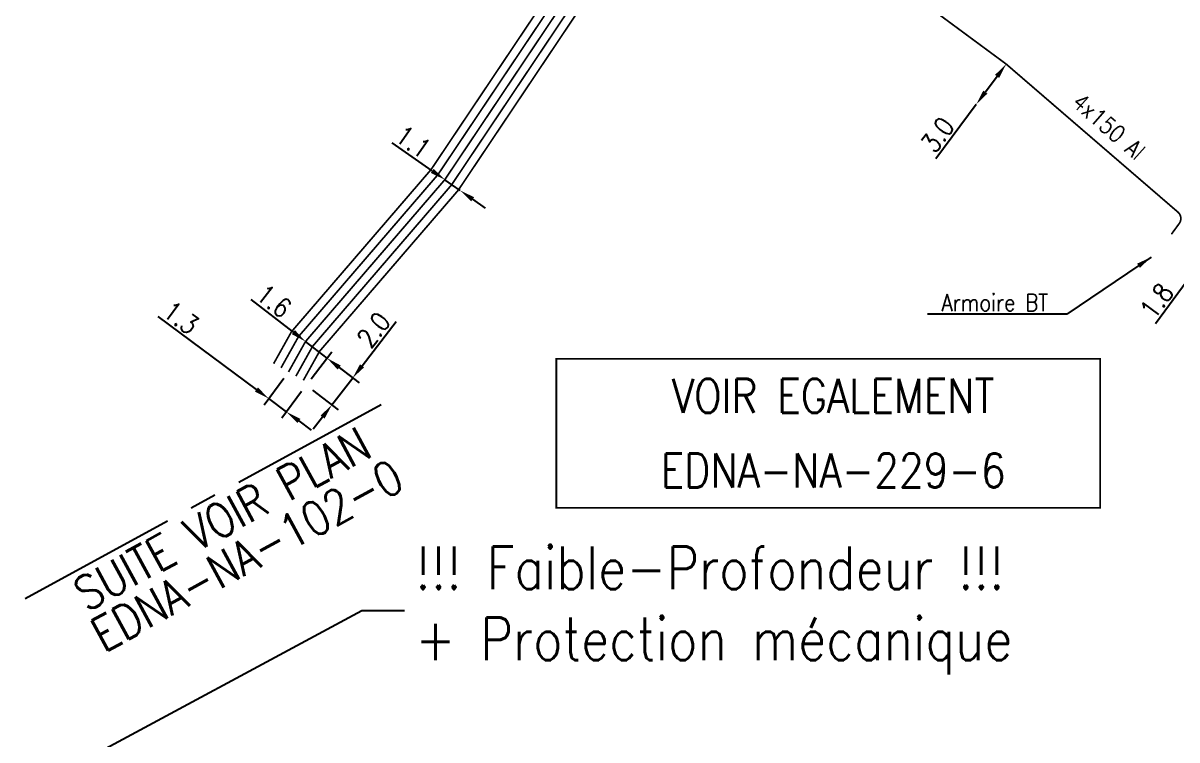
# Model space of a CAD drawing. Header units: millimetres. Extents: x 184994 to 186004, y 128000 to 129009.
# Drawn here: x 185289.1 to 185356.8, y 128257.4 to 128299.4 of the extents above; entities that cross this region are included whole.
import ezdxf
from ezdxf.enums import TextEntityAlignment as Align

# ---------------------------------------------------------------- set-up
doc = ezdxf.new("R2010")
doc.units = ezdxf.units.MM
doc.header["$PDMODE"] = 34
doc.linetypes.add('B_ST_Al', pattern=[2000, 1000, 1000])
doc.linetypes.add('CENTER2', pattern=[28.575, 19.05, -3.175, 3.175, -3.175])
doc.layers.get('Defpoints').update_dxf_attribs({"linetype": 'CONTINUOUS'})
for name, color, linetype in [('B_100', 3, 'CONTINUOUS'), ('B_110', 1, 'CONTINUOUS'), ('B_420', 7, 'CONTINUOUS'), ('B_930', 7, 'CONTINUOUS')]:
    doc.layers.add(name, color=color, linetype=linetype)
doc.styles.get("Standard").update_dxf_attribs({"font": 'romans.shx', "width": 0.85})
doc.dimstyles.get("Standard").update_dxf_attribs({"dimtxt": 1.5, "dimasz": 1.2, "dimexe": 0.625, "dimexo": 0.625, "dimgap": 0.25, "dimtad": 1, "dimdec": 1, "dimzin": 0, "dimdsep": 46, "dimtxsty": 'Standard', "dimcen": -0.5, "dimadec": 0, "dimazin": 0, "dimtfac": 1, "dimtdec": 1, "dimtmove": 0, "dimatfit": 3, "dimfxl": 0, "dimtolj": 1, "dimtzin": 0, "dimarcsym": 0})

# ---------------------------------------------------------------- blocks, each defined once
blk = doc.blocks.new('*D267')
at = {"layer": 'B_100', "color": 0, "linetype": 'Continuous', "lineweight": -2, "transparency": 16777216}
for p, q in [((185313.114, 128290.767), (185310.767, 128292.417)), ((185314.75, 128289.617), (185313.85, 128290.25)), ((185315.486, 128289.099), (185316.222, 128288.582))]:
    blk.add_line(p, q, dxfattribs=at)
at = {"layer": 'B_100', "color": 0, "linetype": 'Continuous', "transparency": 16777216}
for points in [[(185313.2, 128290.89), (185313.027, 128290.644), (185313.85, 128290.25)], [(185315.572, 128289.222), (185315.4, 128288.977), (185314.75, 128289.617)]]:
    blk.add_solid(points, dxfattribs=at)
at = {"layer": 'Defpoints', "color": 0, "linetype": 'Continuous', "transparency": 16777216}
for p in [(185313.85, 128290.25), (185314.75, 128289.617), (185314.75, 128289.617)]:
    blk.add_point(p, dxfattribs=at)
at = {"layer": 'B_100', "color": 0, "linetype": 'Continuous', "transparency": 16777216, "insert": (185312.003, 128292.464), "char_height": 1.125, "attachment_point": 5, "rotation": 324.89293}
blk.add_mtext('\\A1;1.1', dxfattribs=at)
blk = doc.blocks.new('*D274')
at = {"layer": 'B_100', "color": 0, "linetype": 'Continuous', "lineweight": -2, "transparency": 16777216}
for p, q in [((185359.581, 128287.227), (185360.112, 128287.953)), ((185359.049, 128286.501), (185357.985, 128285.048)), ((185357.454, 128284.322), (185355.597, 128281.787))]:
    blk.add_line(p, q, dxfattribs=at)
at = {"layer": 'B_100', "color": 0, "linetype": 'Continuous', "transparency": 16777216}
for points in [[(185359.46, 128287.315), (185359.702, 128287.138), (185359.049, 128286.501)], [(185357.333, 128284.411), (185357.575, 128284.233), (185357.985, 128285.048)]]:
    blk.add_solid(points, dxfattribs=at)
at = {"layer": 'Defpoints', "color": 0, "linetype": 'Continuous', "transparency": 16777216}
for p in [(185359.049, 128286.501), (185357.985, 128285.048), (185357.985, 128285.048)]:
    blk.add_point(p, dxfattribs=at)
at = {"layer": 'B_100', "color": 0, "linetype": 'Continuous', "transparency": 16777216, "insert": (185355.655, 128283.135), "char_height": 1.125, "attachment_point": 5, "rotation": 53.78685}
blk.add_mtext('\\A1;1.8', dxfattribs=at)
blk = doc.blocks.new('*D275')
at = {"layer": 'B_100', "color": 0, "linetype": 'Continuous', "lineweight": -2, "transparency": 16777216}
for p, q in [((185346.283, 128296.313), (185345.595, 128295.391)), ((185345.057, 128294.67), (185342.68, 128291.484))]:
    blk.add_line(p, q, dxfattribs=at)
at = {"layer": 'B_100', "color": 0, "linetype": 'Continuous', "transparency": 16777216}
for points in [[(185346.163, 128296.402), (185346.403, 128296.223), (185346.821, 128297.034)], [(185345.475, 128295.481), (185345.715, 128295.301), (185345.057, 128294.67)]]:
    blk.add_solid(points, dxfattribs=at)
at = {"layer": 'Defpoints', "color": 0, "linetype": 'Continuous', "transparency": 16777216}
for p in [(185346.821, 128297.034), (185345.057, 128294.67), (185345.057, 128294.67)]:
    blk.add_point(p, dxfattribs=at)
at = {"layer": 'B_100', "color": 0, "linetype": 'Continuous', "transparency": 16777216, "insert": (185342.79, 128292.885), "char_height": 1.125, "attachment_point": 5, "rotation": 53.27441}
blk.add_mtext('\\A1;3.0', dxfattribs=at)
blk = doc.blocks.new('*D682')
at = {"layer": 'B_100', "color": 0, "linetype": 'Continuous', "lineweight": -2, "transparency": 16777216}
for p, q in [((185308.99, 128279.327), (185310.993, 128281.923)), ((185307.308, 128279.488), (185308.811, 128278.328)), ((185307.219, 128277.031), (185308.44, 128278.614)), ((185306.086, 128277.905), (185307.59, 128276.745)), ((185306.669, 128276.318), (185306.119, 128275.606))]:
    blk.add_line(p, q, dxfattribs=at)
at = {"layer": 'B_100', "color": 0, "linetype": 'Continuous', "transparency": 16777216}
for points in [[(185308.871, 128279.419), (185309.109, 128279.235), (185308.44, 128278.614)], [(185306.55, 128276.41), (185306.788, 128276.227), (185307.219, 128277.031)]]:
    blk.add_solid(points, dxfattribs=at)
at = {"layer": 'Defpoints', "color": 0, "linetype": 'Continuous', "transparency": 16777216}
for p in [(185306.937, 128279.774), (185305.715, 128278.191), (185307.219, 128277.031)]:
    blk.add_point(p, dxfattribs=at)
at = {"layer": 'B_100', "color": 0, "linetype": 'Continuous', "transparency": 16777216, "insert": (185309.673, 128281.439), "char_height": 1.125, "attachment_point": 5, "rotation": 52.34833}
blk.add_mtext('\\A1;2.0', dxfattribs=at)
blk = doc.blocks.new('*D685')
at = {"layer": 'B_100', "color": 0, "linetype": 'Continuous', "lineweight": -2, "transparency": 16777216}
for p, q in [((185304.957, 128281.302), (185302.47, 128283.221)), ((185306.937, 128279.774), (185305.67, 128280.752)), ((185306.001, 128278.562), (185307.223, 128280.146)), ((185307.649, 128279.225), (185308.362, 128278.675))]:
    blk.add_line(p, q, dxfattribs=at)
at = {"layer": 'B_100', "color": 0, "linetype": 'Continuous', "transparency": 16777216}
for points in [[(185305.049, 128281.42), (185304.866, 128281.183), (185305.67, 128280.752)], [(185307.741, 128279.343), (185307.558, 128279.106), (185306.937, 128279.774)]]:
    blk.add_solid(points, dxfattribs=at)
at = {"layer": 'Defpoints', "color": 0, "linetype": 'Continuous', "transparency": 16777216}
for p in [(185305.67, 128280.752), (185306.937, 128279.774), (185305.715, 128278.191)]:
    blk.add_point(p, dxfattribs=at)
at = {"layer": 'B_100', "color": 0, "linetype": 'Continuous', "transparency": 16777216, "insert": (185303.815, 128283.13), "char_height": 1.125, "attachment_point": 5, "rotation": 322.34833}
blk.add_mtext('\\A1;1.6', dxfattribs=at)
blk = doc.blocks.new('*D686')
at = {"layer": 'B_100', "color": 0, "linetype": 'Continuous', "lineweight": -2, "transparency": 16777216}
for p, q in [((185302.787, 128277.934), (185297.007, 128282.215)), ((185304.391, 128278.588), (185303.232, 128277.022)), ((185305.436, 128277.814), (185304.276, 128276.248)), ((185304.555, 128276.625), (185303.511, 128277.399)), ((185305.279, 128276.089), (185306.002, 128275.554))]:
    blk.add_line(p, q, dxfattribs=at)
at = {"layer": 'B_100', "color": 0, "linetype": 'Continuous', "transparency": 16777216}
for points in [[(185302.877, 128278.055), (185302.698, 128277.814), (185303.511, 128277.399)], [(185305.368, 128276.21), (185305.189, 128275.969), (185304.555, 128276.625)]]:
    blk.add_solid(points, dxfattribs=at)
at = {"layer": 'Defpoints', "color": 0, "linetype": 'Continuous', "transparency": 16777216}
for p in [(185304.67, 128278.965), (185305.715, 128278.191), (185304.555, 128276.625)]:
    blk.add_point(p, dxfattribs=at)
at = {"layer": 'B_100', "color": 0, "linetype": 'Continuous', "transparency": 16777216, "insert": (185298.355, 128282.15), "char_height": 1.125, "attachment_point": 5, "rotation": 323.47818}
blk.add_mtext('\\A1;1.3', dxfattribs=at)

msp = doc.modelspace()

# ---------------------------------------------------------------- linework, layer by layer
at = {"layer": 'B_100', "linetype": 'B_ST_Al', "const_width": 0.1, "flags": 128}
for points in [[(185304.234, 128279.209), (185305.258, 128281.04), (185313.448, 128290.55), (185320.946, 128301.733), (185327.071, 128310.128, 0.421422), (185326.833, 128311.539), (185324.729, 128312.996), (185321.204, 128315.797), (185311.954, 128322.554), (185306.422, 128325.957), (185303.828, 128327.959, 0.392304), (185303.435, 128327.923), (185303.269, 128327.745)], [(185346.02, 128309.392), (185344.798, 128307.892, -0.393138), (185344.124, 128307.798), (185340.431, 128310.387), (185337.694, 128311.42), (185334.192, 128313.229, 0.364485), (185333.564, 128313.088), (185331.046, 128309.775, -0.241458), (185330.183, 128309.491, 0.307007), (185326.824, 128308.093), (185321.748, 128301.136), (185314.245, 128289.943), (185306.082, 128280.464), (185305.107, 128278.721)], [(185329.959, 128308.928, 0.315533), (185327.295, 128307.907), (185327.235, 128307.807), (185322.153, 128300.841), (185314.644, 128289.639), (185306.493, 128280.176), (185305.543, 128278.476)], [(185356.521, 128287.05), (185356.979, 128287.675, 0.391168), (185356.902, 128288.349), (185346.821, 128297.034), (185337.938, 128303.589), (185329.959, 128308.928)]]:
    msp.add_lwpolyline(points, format="xyb", dxfattribs=at)
at = {"layer": 'B_110', "linetype": 'B_ST_Al', "const_width": 0.1, "flags": 128}
msp.add_lwpolyline([(185303.798, 128279.453), (185304.846, 128281.328), (185313.05, 128290.853), (185320.537, 128302.02), (185326.667, 128310.423, 0.421422), (185326.548, 128311.128), (185324.43, 128312.595), (185320.9, 128315.399), (185311.675, 128322.138), (185306.138, 128325.545), (185303.674, 128327.446), (185303.634, 128327.404)], format="xyb", dxfattribs=at)
at = {"layer": 'B_110', "linetype": 'B_ST_Al', "flags": 128}
msp.add_lwpolyline([(185304.67, 128278.965, 0.1, 0.1, 0), (185305.67, 128280.752, 0.1, 0.1, 0), (185313.847, 128290.246, 0.1, 0.1, 0), (185321.356, 128301.446, 0.1, 0.1, 0), (185326.413, 128308.378, 0.1, 0.1, -0.305068), (185330.269, 128309.984, 0.1, 0.1, 0.238798), (185330.689, 128310.127, 0.1, 0.1, 0), (185333.41, 128313.71, 0.1, 0.1, -0.238915), (185333.816, 128313.908, 0.1, 0.1, 0), (185333.782, 128313.908, 0.1, 0.1, -0.084607), (185338.129, 128311.82, 0.1, 0.1, 0.444968), (185339.642, 128311.798, 0.1, 0.1, 0), (185339.873, 128312.158, 0, 0, 0)], format="xyseb", dxfattribs=at)
at = {"layer": 'B_930', "linetype": 'B_ST_Al', "const_width": 0.1}
msp.add_lwpolyline([(185320.399, 128279.732), (185352.345, 128279.732), (185352.345, 128270.991), (185320.399, 128270.991)], close=True, dxfattribs=at)
at = {"layer": 'B_930', "linetype": 'CENTER2', "ltscale": 0.5, "flags": 128}
msp.add_lwpolyline([(185276.65, 128258.843), (185278.732, 128259.977), (185279.175, 128260.219), (185310.698, 128277.379)], dxfattribs=at)

# ---------------------------------------------------------------- texts
at = {"layer": 'B_100', "linetype": 'B_ST_Al', "width": 0.85}
msp.add_text('4x150 Al', height=1, rotation=318.91149, dxfattribs=at).set_placement((185352.848, 128293.373), align=Align.MIDDLE)
at = {"layer": 'B_100', "linetype": 'Continuous', "insert": (185349.287, 128282.538), "char_height": 1, "attachment_point": 9}
msp.add_mtext('Armoire BT', dxfattribs=at)
at = {"layer": 'B_420', "insert": (185312.117, 128264.965), "char_height": 2.5, "attachment_point": 4}
msp.add_mtext('!!! Faible-Profondeur !!!\\P+ Protection mécanique', dxfattribs=at)
at = {"layer": 'B_930', "width": 0.85}
for s, p in [('VOIR EGALEMENT', (185336.659, 128276.561)), ('EDNA-NA-229-6', (185336.659, 128272.187))]:
    msp.add_text(s, height=2, dxfattribs=at).set_placement(p, align=Align.CENTER)
for s, p in [('SUITE VOIR PLAN', (185301.259, 128269.465)), ('EDNA-NA-102-0', (185302.719, 128267.321))]:
    msp.add_text(s, height=2, rotation=28.56542, dxfattribs=at).set_placement(p, align=Align.CENTER)

# ---------------------------------------------------------------- dimensions: what is measured, and where the dimension line sits
at = {"layer": 'B_100', "linetype": 'Continuous'}
for base, p1, p2, angle, picture, middle, dimtype in [((185345.057, 128294.67), (185346.821, 128297.034), (185345.057, 128294.67), 233.27441, '*D275', (185343.391, 128292.437), 161), ((185314.75, 128289.617), (185313.85, 128290.25), (185314.75, 128289.617), 324.89293, '*D267', (185311.572, 128291.851), 161), ((185357.985, 128285.048), (185359.049, 128286.501), (185357.985, 128285.048), 233.78685, '*D274', (185356.26, 128282.692), 161), ((185306.937, 128279.774), (185305.67, 128280.752), (185305.715, 128278.191), 142.34833, '*D685', (185303.357, 128282.536), 160), ((185304.555, 128276.625), (185304.67, 128278.965), (185305.715, 128278.191), 143.47818, '*D686', (185297.908, 128281.548), 160), ((185307.219, 128277.031), (185306.937, 128279.774), (185305.715, 128278.191), 52.34833, '*D682', (185310.266, 128280.981), 160)]:
    dim = msp.add_linear_dim(base=base, p1=p1, p2=p2, angle=angle, dimstyle='Standard', override={"dimscale": 0.75}, dxfattribs=at)
    dim.commit()
    dim.dimension.update_dxf_attribs({"geometry": picture, "text_midpoint": middle, "dimtype": dimtype})

# ---------------------------------------------------------------- leaders
at = {"layer": 'B_100', "linetype": 'Continuous', "annotation_type": 0, "has_hookline": 1, "hookline_direction": 1, "text_width": 7.083}
msp.add_leader([(185355.333, 128285.704), (185350.374, 128282.35), (185349.474, 128282.35)], dimstyle='Standard', override={"dimscale": 0.75}, dxfattribs=at)
at = {"layer": 'B_420', "annotation_type": 0, "has_hookline": 1, "hookline_direction": 0, "text_width": 39.262}
msp.add_leader([(185284.323, 128251.719), (185308.987, 128264.965), (185311.487, 128264.965)], dimstyle='Standard', override={"dimasz": 2.5, "dimgap": -0.63, "dimtad": 0}, dxfattribs=at)

doc.saveas('drawing.dxf')
